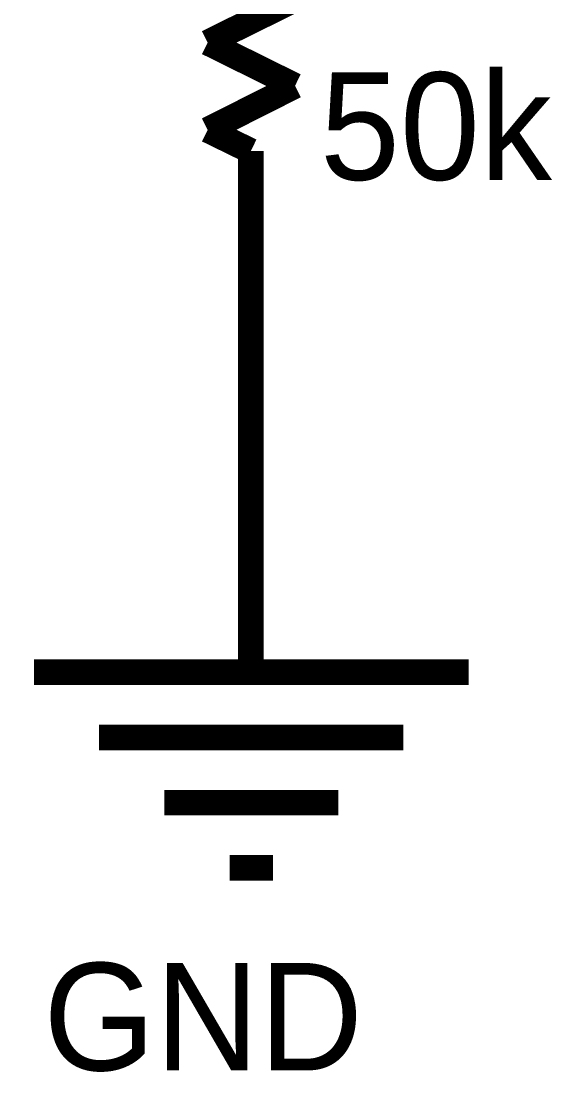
# Model space of a CAD drawing. Header units: inches. Extents: x 0 to 432, y 0 to 280.
# Drawn here: x 213.21 to 219.42, y 124.86 to 137.16 of the extents above; entities that cross this region are included whole.
import ezdxf

# ---------------------------------------------------------------- set-up
doc = ezdxf.new("R2010")
doc.units = ezdxf.units.IN
doc.layers.add('Sheet', color=255, linetype='Continuous')

msp = doc.modelspace()

# ---------------------------------------------------------------- linework, layer by layer
at = {"layer": 'Sheet'}
for points in [[(216.417, 137.409, 0.3, 0.3, 0), (215.395, 136.904, 0.3, 0.3, 0)], [(215.395, 136.904, 0.3, 0.3, 0), (216.417, 136.398, 0.3, 0.3, 0)], [(216.417, 136.398, 0.3, 0.3, 0), (215.395, 135.882, 0.3, 0.3, 0)], [(215.395, 135.882, 0.3, 0.3, 0), (215.9, 135.635, 0.3, 0.3, 0)], [(215.9, 135.635, 0.3, 0.3, 0), (215.9, 134.613, 0.3, 0.3, 0)], [(215.9, 134.613, 0.3, 0.3, 0), (215.9, 132.075, 0.3, 0.3, 0)], [(215.9, 132.075, 0.3, 0.3, 0), (215.9, 129.537, 0.3, 0.3, 0)], [(213.362, 129.537, 0.3, 0.3, 0), (218.449, 129.537, 0.3, 0.3, 0)], [(214.126, 128.773, 0.3, 0.3, 0), (217.686, 128.773, 0.3, 0.3, 0)], [(214.889, 128.01, 0.3, 0.3, 0), (216.922, 128.01, 0.3, 0.3, 0)], [(215.653, 127.246, 0.3, 0.3, 0), (216.158, 127.246, 0.3, 0.3, 0)]]:
    msp.add_lwpolyline(points, format="xyseb", dxfattribs=at)

# ---------------------------------------------------------------- texts
for s, p in [('50k', (216.709, 135.298)), ('GND', (213.474, 124.877))]:
    msp.add_text(s, height=1.2577, dxfattribs=at).set_placement(p)

doc.saveas('drawing.dxf')
